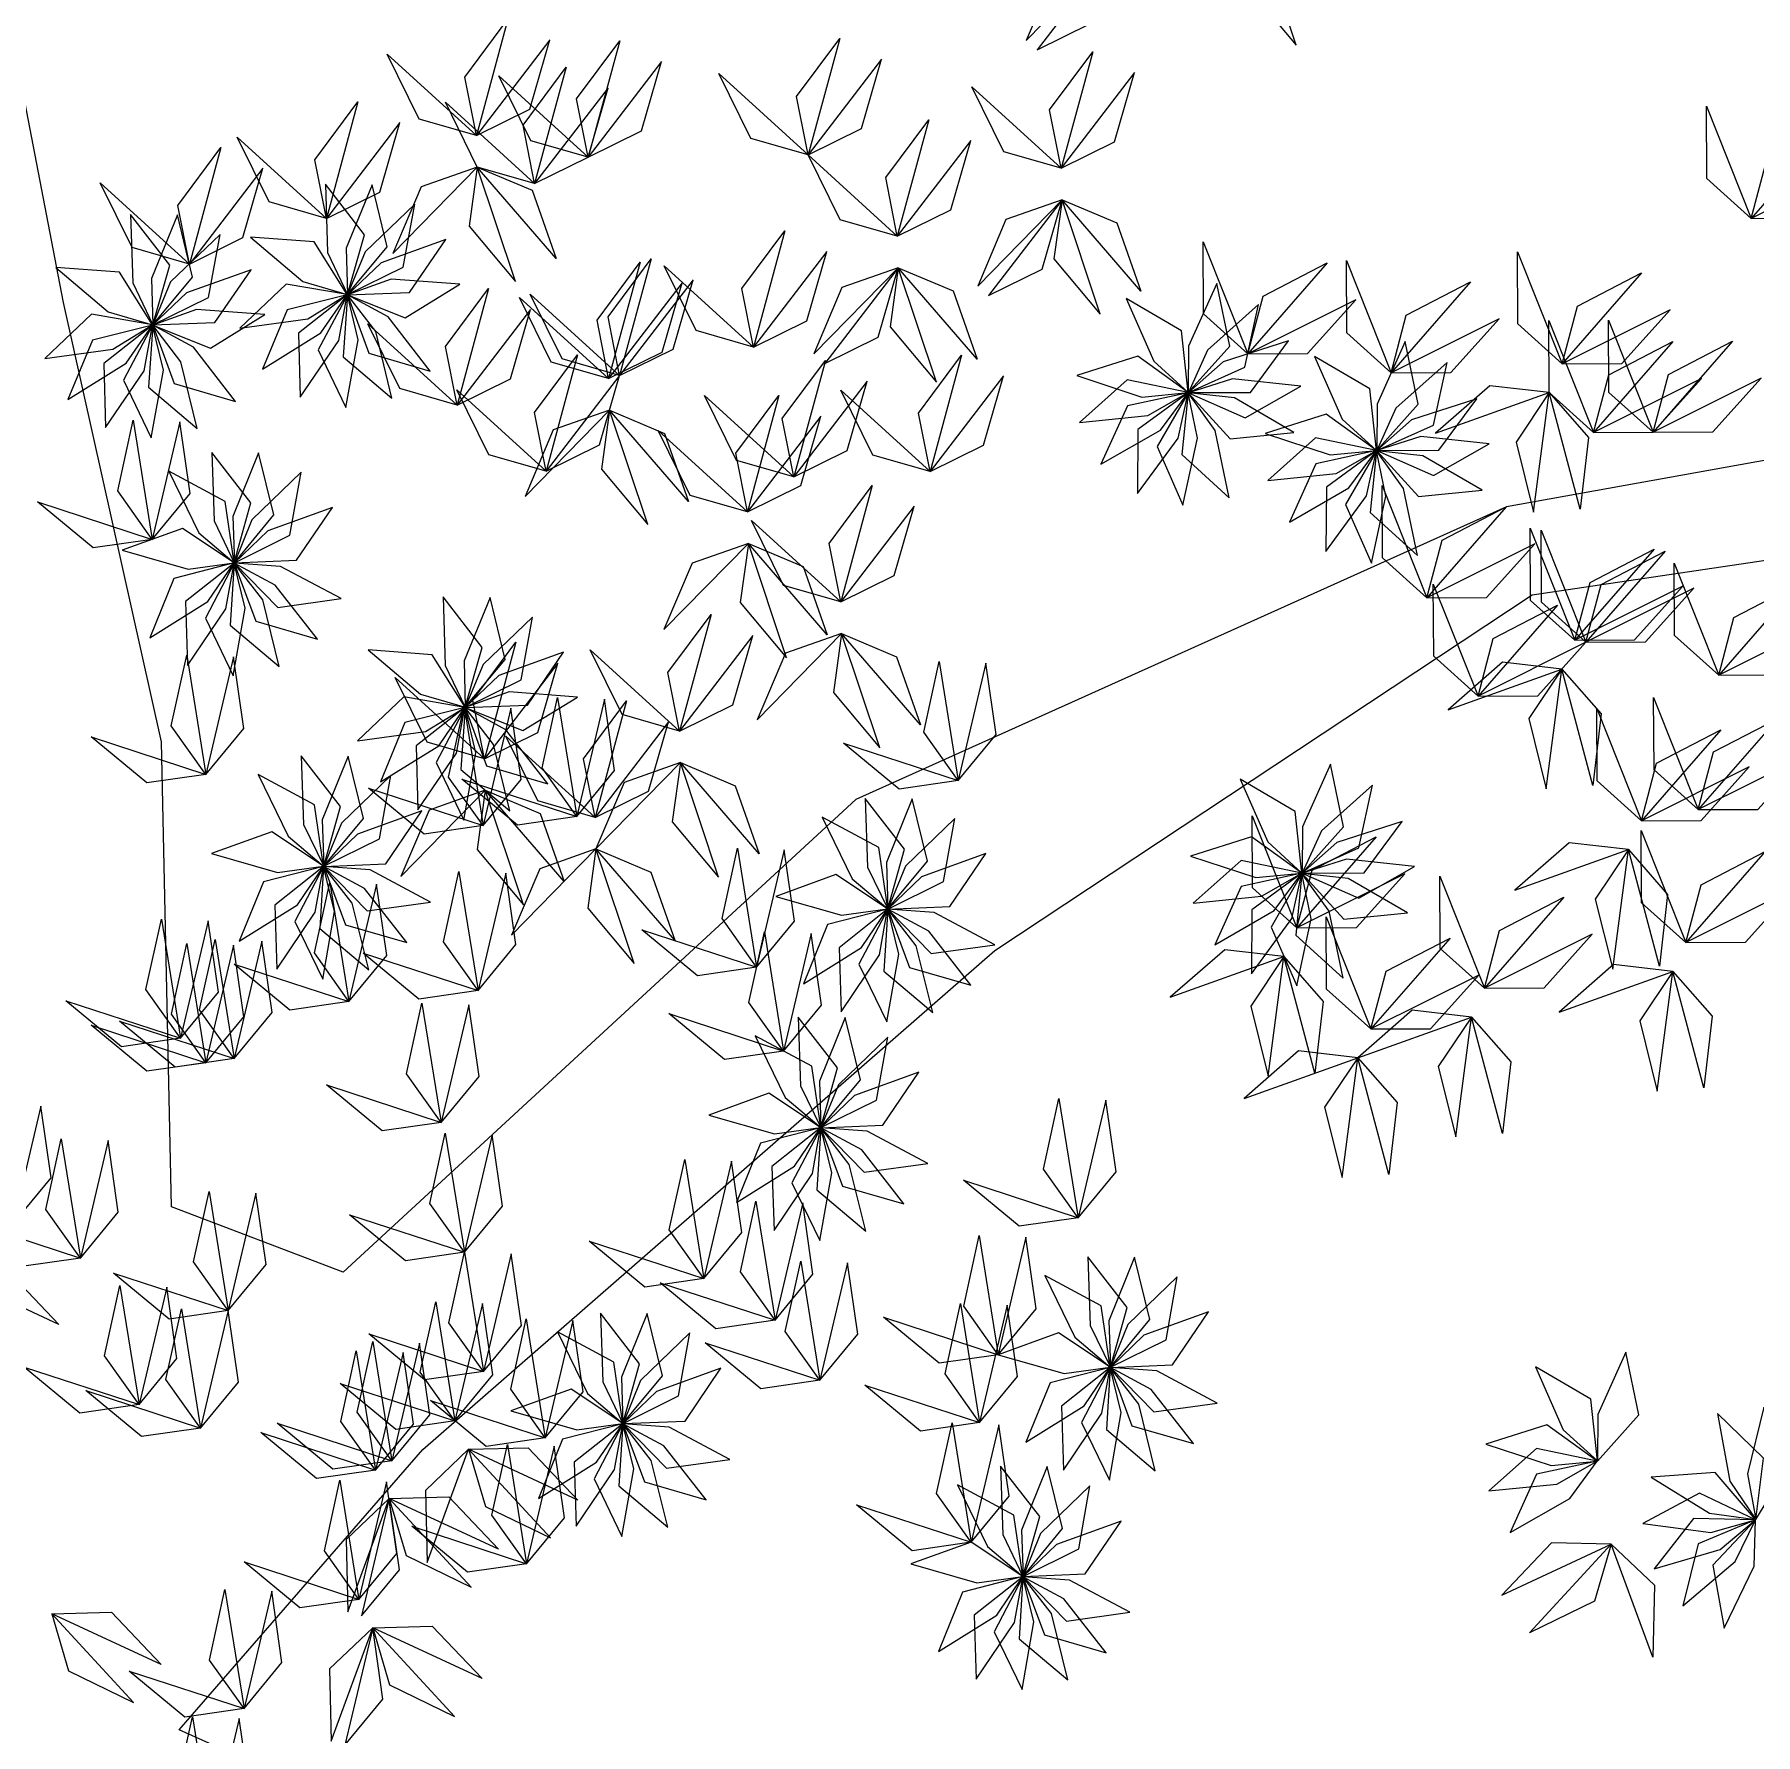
# Model space of a CAD drawing. Header units: millimetres. Extents: x 930 to 6336, y 2219 to 4338.
# Drawn here: x 1298.6 to 1384.1, y 4094.2 to 4178.7 of the extents above; entities that cross this region are included whole.
import ezdxf

# ---------------------------------------------------------------- set-up
doc = ezdxf.new("R2010")
doc.units = ezdxf.units.MM
doc.layers.add('piante', color=102, linetype='Continuous', lineweight=18)

msp = doc.modelspace()

# ---------------------------------------------------------------- linework, layer by layer
at = {"layer": 'piante', "linetype": 'Continuous', "lineweight": 0}
for points in [[(1397.895, 4159.897), (1371.729, 4155.197), (1339.388, 4140.649), (1313.895, 4117.162), (1305.37, 4120.398), (1304.874, 4143.506), (1299.997, 4165.35), (1295.238, 4190.076), (1300.209, 4205.745), (1309.265, 4215.475), (1330.023, 4229.055), (1353.248, 4232.432), (1375.683, 4251.715), (1398.294, 4275.319)], [(1524.44, 4043.603), (1502.773, 4043.048), (1480.988, 4039.611), (1466.346, 4034.439), (1444.738, 4035.324), (1434.915, 4006.867), (1400.519, 4012.605), (1373.443, 4020.929), (1361.364, 4043.069), (1352.283, 4067.971), (1344.112, 4079.85), (1319.918, 4088.056), (1305.749, 4094.408), (1317.863, 4108.342), (1346.295, 4133.151), (1372.992, 4150.816), (1403.48, 4155.339), (1442.846, 4165.271), (1471.48, 4159.769), (1514.637, 4156.558)]]:
    msp.add_lwpolyline(points, dxfattribs=at)
at = {"layer": 'piante', "lineweight": 0}
for points in [[(1359.372, 4183.822), (1358.969, 4180.885), (1361.272, 4178.133), (1359.372, 4183.822)], [(1352.047, 4182.663), (1349.25, 4181.68), (1347.853, 4178.375), (1352.047, 4182.663)], [(1348.394, 4177.905), (1351.054, 4179.214), (1352.047, 4182.663), (1348.394, 4177.905)], [(1320.524, 4173.644), (1319.952, 4176.553), (1322.093, 4179.433), (1320.524, 4173.644)], [(1320.524, 4173.644), (1323.184, 4174.953), (1324.177, 4178.401), (1320.524, 4173.644)], [(1326.078, 4172.566), (1325.506, 4175.474), (1327.647, 4178.355), (1326.078, 4172.566)], [(1337.012, 4172.683), (1336.44, 4175.592), (1338.581, 4178.472), (1337.012, 4172.683)], [(1320.524, 4173.644), (1317.675, 4174.464), (1316.09, 4177.684), (1320.524, 4173.644)], [(1326.078, 4172.566), (1328.738, 4173.874), (1329.73, 4177.323), (1326.078, 4172.566)], [(1337.012, 4172.683), (1339.672, 4173.992), (1340.665, 4177.441), (1337.012, 4172.683)], [(1349.588, 4172.023), (1349.017, 4174.931), (1351.158, 4177.811), (1349.588, 4172.023)], [(1326.078, 4172.566), (1323.229, 4173.385), (1321.644, 4176.605), (1326.078, 4172.566)], [(1323.418, 4171.257), (1322.846, 4174.166), (1324.987, 4177.046), (1323.418, 4171.257)], [(1337.012, 4172.683), (1334.163, 4173.503), (1332.578, 4176.723), (1337.012, 4172.683)], [(1349.588, 4172.023), (1352.248, 4173.331), (1353.241, 4176.78), (1349.588, 4172.023)], [(1323.418, 4171.257), (1326.078, 4172.566), (1327.071, 4176.014), (1323.418, 4171.257)], [(1349.588, 4172.023), (1346.74, 4172.842), (1345.155, 4176.062), (1349.588, 4172.023)], [(1313.071, 4169.53), (1312.499, 4172.439), (1314.64, 4175.319), (1313.071, 4169.53)], [(1323.418, 4171.257), (1320.569, 4172.077), (1318.984, 4175.296), (1323.418, 4171.257)], [(1383.891, 4169.529), (1381.688, 4171.512), (1381.671, 4175.1), (1383.891, 4169.529)], [(1313.071, 4169.53), (1315.731, 4170.839), (1316.723, 4174.288), (1313.071, 4169.53)], [(1341.445, 4168.644), (1340.874, 4171.553), (1343.015, 4174.433), (1341.445, 4168.644)], [(1383.891, 4169.529), (1384.649, 4172.395), (1387.834, 4174.049), (1383.891, 4169.529)], [(1306.26, 4167.261), (1305.688, 4170.17), (1307.829, 4173.05), (1306.26, 4167.261)], [(1313.071, 4169.53), (1310.222, 4170.35), (1308.637, 4173.57), (1313.071, 4169.53)], [(1341.445, 4168.644), (1344.105, 4169.953), (1345.098, 4173.401), (1341.445, 4168.644)], [(1341.445, 4168.644), (1338.597, 4169.464), (1337.012, 4172.683), (1341.445, 4168.644)], [(1383.891, 4169.529), (1386.856, 4169.543), (1389.257, 4172.21), (1383.891, 4169.529)], [(1306.26, 4167.261), (1303.411, 4168.081), (1301.826, 4171.301), (1306.26, 4167.261)], [(1306.26, 4167.261), (1308.92, 4168.57), (1309.913, 4172.019), (1306.26, 4167.261)], [(1313.019, 4171.234), (1313.122, 4167.827), (1314.117, 4165.746), (1314.96, 4168.712), (1313.019, 4171.234)], [(1320.569, 4172.077), (1317.772, 4171.094), (1316.375, 4167.789), (1320.569, 4172.077)], [(1320.569, 4172.077), (1320.166, 4169.14), (1322.469, 4166.388), (1320.569, 4172.077)], [(1320.569, 4172.077), (1323.3, 4170.923), (1324.489, 4167.537), (1320.569, 4172.077)], [(1315.349, 4171.204), (1314.058, 4168.05), (1314.12, 4165.744), (1316.097, 4168.111), (1315.349, 4171.204)], [(1349.633, 4170.455), (1346.837, 4169.473), (1345.44, 4166.167), (1349.633, 4170.455)], [(1345.981, 4165.698), (1348.641, 4167.007), (1349.633, 4170.455), (1345.981, 4165.698)], [(1349.633, 4170.455), (1349.23, 4167.518), (1351.533, 4164.766), (1349.633, 4170.455)], [(1349.633, 4170.455), (1352.364, 4169.302), (1353.554, 4165.916), (1349.633, 4170.455)], [(1303.34, 4169.728), (1303.444, 4166.321), (1304.438, 4164.24), (1305.281, 4167.207), (1303.34, 4169.728)], [(1305.671, 4169.698), (1304.379, 4166.544), (1304.441, 4164.238), (1306.418, 4166.605), (1305.671, 4169.698)], [(1317.466, 4170.229), (1315.004, 4167.872), (1314.122, 4165.741), (1316.891, 4167.099), (1317.466, 4170.229)], [(1307.787, 4168.723), (1305.325, 4166.367), (1304.443, 4164.235), (1307.213, 4165.594), (1307.787, 4168.723)], [(1334.29, 4163.128), (1333.719, 4166.037), (1335.859, 4168.917), (1334.29, 4163.128)], [(1309.296, 4168.601), (1311.897, 4166.398), (1314.109, 4165.744), (1312.469, 4168.356), (1309.296, 4168.601)], [(1319.004, 4168.477), (1315.795, 4167.326), (1314.123, 4165.737), (1317.206, 4165.852), (1319.004, 4168.477)], [(1334.29, 4163.128), (1336.95, 4164.437), (1337.943, 4167.886), (1334.29, 4163.128)], [(1358.869, 4162.795), (1356.666, 4164.778), (1356.648, 4168.367), (1358.869, 4162.795)], [(1374.488, 4162.299), (1372.285, 4164.282), (1372.267, 4167.87), (1374.488, 4162.299)], [(1299.618, 4167.095), (1302.219, 4164.892), (1304.431, 4164.239), (1302.79, 4166.851), (1299.618, 4167.095)], [(1309.325, 4166.971), (1306.117, 4165.82), (1304.444, 4164.231), (1307.527, 4164.346), (1309.325, 4166.971)], [(1327.096, 4161.565), (1326.525, 4164.474), (1328.666, 4167.354), (1327.096, 4161.565)], [(1327.638, 4161.722), (1327.066, 4164.631), (1329.207, 4167.511), (1327.638, 4161.722)], [(1334.29, 4163.128), (1331.441, 4163.948), (1329.857, 4167.168), (1334.29, 4163.128)], [(1341.491, 4167.077), (1338.694, 4166.094), (1337.297, 4162.789), (1341.491, 4167.077)], [(1337.838, 4162.319), (1340.498, 4163.628), (1341.491, 4167.077), (1337.838, 4162.319)], [(1341.491, 4167.077), (1341.087, 4164.14), (1343.39, 4161.388), (1341.491, 4167.077)], [(1341.491, 4167.077), (1344.221, 4165.923), (1345.411, 4162.537), (1341.491, 4167.077)], [(1358.869, 4162.795), (1359.627, 4165.661), (1362.812, 4167.315), (1358.869, 4162.795)], [(1365.987, 4161.858), (1363.783, 4163.841), (1363.766, 4167.429), (1365.987, 4161.858)], [(1308.762, 4164.073), (1312.139, 4164.532), (1314.105, 4165.738), (1311.067, 4166.267), (1308.762, 4164.073)], [(1319.695, 4166.252), (1316.296, 4166.505), (1314.123, 4165.734), (1316.985, 4164.585), (1319.695, 4166.252)], [(1327.096, 4161.565), (1329.756, 4162.874), (1330.749, 4166.322), (1327.096, 4161.565)], [(1327.638, 4161.722), (1330.298, 4163.031), (1331.291, 4166.479), (1327.638, 4161.722)], [(1357.322, 4166.29), (1355.925, 4163.181), (1355.91, 4160.875), (1357.965, 4163.174), (1357.322, 4166.29)], [(1365.987, 4161.858), (1366.745, 4164.724), (1369.929, 4166.378), (1365.987, 4161.858)], [(1374.488, 4162.299), (1375.246, 4165.164), (1378.431, 4166.819), (1374.488, 4162.299)], [(1309.901, 4162.04), (1312.8, 4163.833), (1314.106, 4165.735), (1311.114, 4164.982), (1309.901, 4162.04)], [(1311.769, 4160.646), (1313.688, 4163.463), (1314.107, 4165.731), (1311.681, 4163.827), (1311.769, 4160.646)], [(1314.043, 4160.132), (1314.65, 4163.486), (1314.11, 4165.729), (1312.668, 4163.002), (1314.043, 4160.132)], [(1316.328, 4160.588), (1315.519, 4163.899), (1314.114, 4165.728), (1313.906, 4162.65), (1316.328, 4160.588)], [(1318.231, 4161.934), (1316.145, 4164.629), (1314.117, 4165.728), (1315.179, 4162.832), (1318.231, 4161.934)], [(1319.564, 4160.251), (1318.993, 4163.159), (1321.133, 4166.04), (1319.564, 4160.251)], [(1327.096, 4161.565), (1324.248, 4162.385), (1322.663, 4165.604), (1327.096, 4161.565)], [(1327.638, 4161.722), (1324.789, 4162.542), (1323.204, 4165.761), (1327.638, 4161.722)], [(1352.823, 4165.55), (1354.199, 4162.432), (1355.903, 4160.877), (1355.569, 4163.943), (1352.823, 4165.55)], [(1359.405, 4165.245), (1356.864, 4162.972), (1355.912, 4160.872), (1358.725, 4162.136), (1359.405, 4165.245)], [(1358.869, 4162.795), (1361.834, 4162.809), (1364.234, 4165.477), (1358.869, 4162.795)], [(1299.083, 4162.567), (1302.461, 4163.026), (1304.427, 4164.233), (1301.388, 4164.761), (1299.083, 4162.567)], [(1310.017, 4164.746), (1306.618, 4164.999), (1304.444, 4164.228), (1307.306, 4163.079), (1310.017, 4164.746)], [(1319.564, 4160.251), (1322.224, 4161.559), (1323.217, 4165.008), (1319.564, 4160.251)], [(1365.987, 4161.858), (1368.951, 4161.872), (1371.352, 4164.539), (1365.987, 4161.858)], [(1376.047, 4158.886), (1373.844, 4160.869), (1373.826, 4164.458), (1376.047, 4158.886)], [(1374.488, 4162.299), (1377.453, 4162.313), (1379.853, 4164.98), (1374.488, 4162.299)], [(1379.012, 4158.9), (1376.808, 4160.883), (1376.791, 4164.472), (1379.012, 4158.9)], [(1300.223, 4160.534), (1303.121, 4162.327), (1304.427, 4164.229), (1301.436, 4163.476), (1300.223, 4160.534)], [(1302.091, 4159.14), (1304.009, 4161.957), (1304.428, 4164.226), (1302.002, 4162.321), (1302.091, 4159.14)], [(1304.364, 4158.627), (1304.971, 4161.981), (1304.431, 4164.223), (1302.989, 4161.496), (1304.364, 4158.627)], [(1306.65, 4159.082), (1305.84, 4162.393), (1304.435, 4164.222), (1304.227, 4161.145), (1306.65, 4159.082)], [(1308.552, 4160.428), (1306.466, 4163.123), (1304.438, 4164.223), (1305.5, 4161.327), (1308.552, 4160.428)], [(1319.564, 4160.251), (1316.715, 4161.071), (1315.131, 4164.29), (1319.564, 4160.251)], [(1323.985, 4156.965), (1323.414, 4159.873), (1325.554, 4162.754), (1323.985, 4156.965)], [(1343.071, 4156.947), (1342.499, 4159.856), (1344.64, 4162.736), (1343.071, 4156.947)], [(1350.363, 4161.712), (1353.601, 4160.648), (1355.896, 4160.873), (1353.394, 4162.677), (1350.363, 4161.712)], [(1360.882, 4163.442), (1357.637, 4162.4), (1355.913, 4160.868), (1358.997, 4160.879), (1360.882, 4163.442)], [(1366.685, 4163.412), (1365.288, 4160.303), (1365.272, 4157.997), (1367.328, 4160.296), (1366.685, 4163.412)], [(1376.047, 4158.886), (1376.805, 4161.752), (1379.99, 4163.406), (1376.047, 4158.886)], [(1379.012, 4158.9), (1379.769, 4161.766), (1382.954, 4163.42), (1379.012, 4158.9)], [(1336.3, 4156.679), (1335.728, 4159.588), (1337.869, 4162.468), (1336.3, 4156.679)], [(1362.186, 4162.672), (1363.562, 4159.554), (1365.266, 4157.999), (1364.932, 4161.065), (1362.186, 4162.672)], [(1368.768, 4162.367), (1366.227, 4160.094), (1365.275, 4157.994), (1368.088, 4159.258), (1368.768, 4162.367)], [(1323.985, 4156.965), (1321.136, 4157.784), (1319.552, 4161.004), (1323.985, 4156.965)], [(1323.985, 4156.965), (1326.645, 4158.273), (1327.638, 4161.722), (1323.985, 4156.965)], [(1336.3, 4156.679), (1338.96, 4157.988), (1339.953, 4161.436), (1336.3, 4156.679)], [(1343.071, 4156.947), (1340.222, 4157.767), (1338.637, 4160.987), (1343.071, 4156.947)], [(1343.071, 4156.947), (1345.731, 4158.256), (1346.724, 4161.705), (1343.071, 4156.947)], [(1350.498, 4159.385), (1353.889, 4159.73), (1355.895, 4160.87), (1352.875, 4161.5), (1350.498, 4159.385)], [(1361.499, 4161.194), (1358.11, 4161.562), (1355.912, 4160.864), (1358.734, 4159.62), (1361.499, 4161.194)], [(1373.844, 4160.869), (1370.899, 4161.209), (1368.197, 4158.847), (1373.844, 4160.869)], [(1376.047, 4158.886), (1379.012, 4158.9), (1381.412, 4161.568), (1376.047, 4158.886)], [(1379.012, 4158.9), (1381.976, 4158.914), (1384.377, 4161.582), (1379.012, 4158.9)], [(1336.3, 4156.679), (1333.451, 4157.499), (1331.866, 4160.719), (1336.3, 4156.679)], [(1333.996, 4154.943), (1333.424, 4157.852), (1335.565, 4160.732), (1333.996, 4154.943)], [(1351.569, 4157.315), (1354.526, 4159.009), (1355.895, 4160.866), (1352.88, 4160.214), (1351.569, 4157.315)], [(1353.389, 4155.859), (1355.401, 4158.61), (1355.896, 4160.863), (1353.407, 4159.041), (1353.389, 4155.859)], [(1355.643, 4155.269), (1356.363, 4158.601), (1355.899, 4160.86), (1354.366, 4158.183), (1355.643, 4155.269)], [(1357.943, 4155.647), (1357.246, 4158.984), (1355.903, 4160.859), (1355.591, 4157.79), (1357.943, 4155.647)], [(1361.148, 4158.89), (1358.202, 4160.604), (1355.91, 4160.861), (1357.982, 4158.576), (1361.148, 4158.89)], [(1370.245, 4160.564), (1367, 4159.522), (1365.275, 4157.99), (1368.36, 4158.001), (1370.245, 4160.564)], [(1373.844, 4160.869), (1372.197, 4158.404), (1373.065, 4154.922), (1373.844, 4160.869)], [(1373.844, 4160.869), (1375.795, 4158.638), (1375.385, 4155.073), (1373.844, 4160.869)], [(1304.416, 4153.576), (1302.7, 4155.993), (1303.468, 4159.498), (1304.416, 4153.576)], [(1304.416, 4153.576), (1306.303, 4155.862), (1305.791, 4159.414), (1304.416, 4153.576)], [(1327.142, 4159.998), (1324.345, 4159.015), (1322.948, 4155.71), (1327.142, 4159.998)], [(1327.142, 4159.998), (1326.738, 4157.061), (1329.041, 4154.308), (1327.142, 4159.998)], [(1327.142, 4159.998), (1329.872, 4158.844), (1331.062, 4155.458), (1327.142, 4159.998)], [(1333.996, 4154.943), (1336.655, 4156.252), (1337.648, 4159.701), (1333.996, 4154.943)], [(1359.726, 4158.834), (1362.964, 4157.77), (1365.259, 4157.995), (1362.757, 4159.799), (1359.726, 4158.834)], [(1333.996, 4154.943), (1331.147, 4155.763), (1329.562, 4158.983), (1333.996, 4154.943)], [(1359.861, 4156.507), (1363.252, 4156.852), (1365.258, 4157.992), (1362.238, 4158.622), (1359.861, 4156.507)], [(1370.862, 4158.317), (1367.473, 4158.684), (1365.275, 4157.986), (1368.097, 4156.742), (1370.862, 4158.317)], [(1307.368, 4157.896), (1307.487, 4154.49), (1308.491, 4152.413), (1309.321, 4155.384), (1307.368, 4157.896)], [(1309.699, 4157.877), (1308.422, 4154.717), (1308.495, 4152.411), (1310.461, 4154.788), (1309.699, 4157.877)], [(1360.932, 4154.437), (1363.889, 4156.131), (1365.258, 4157.988), (1362.243, 4157.336), (1360.932, 4154.437)], [(1362.752, 4152.981), (1364.764, 4155.732), (1365.259, 4157.985), (1362.77, 4156.163), (1362.752, 4152.981)], [(1365.006, 4152.391), (1365.726, 4155.723), (1365.262, 4157.982), (1363.729, 4155.306), (1365.006, 4152.391)], [(1367.306, 4152.769), (1366.609, 4156.106), (1365.266, 4157.981), (1364.954, 4154.912), (1367.306, 4152.769)], [(1370.511, 4156.013), (1367.565, 4157.727), (1365.273, 4157.983), (1367.345, 4155.698), (1370.511, 4156.013)], [(1305.231, 4156.965), (1306.726, 4153.902), (1308.488, 4152.413), (1308.037, 4155.464), (1305.231, 4156.965)], [(1311.82, 4156.912), (1309.368, 4154.544), (1308.497, 4152.408), (1311.26, 4153.779), (1311.82, 4156.912)], [(1338.632, 4150.466), (1338.061, 4153.375), (1340.202, 4156.255), (1338.632, 4150.466)], [(1367.769, 4150.673), (1365.565, 4152.656), (1365.548, 4156.245), (1367.769, 4150.673)], [(1304.416, 4153.576), (1301.482, 4153.153), (1298.714, 4155.437), (1304.416, 4153.576)], [(1313.366, 4155.167), (1310.163, 4154.001), (1308.498, 4152.405), (1311.58, 4152.534), (1313.366, 4155.167)], [(1338.632, 4150.466), (1341.292, 4151.775), (1342.285, 4155.223), (1338.632, 4150.466)], [(1367.769, 4150.673), (1368.527, 4153.539), (1371.711, 4155.193), (1367.769, 4150.673)], [(1338.632, 4150.466), (1335.784, 4151.286), (1334.199, 4154.506), (1338.632, 4150.466)], [(1375.118, 4148.561), (1372.914, 4150.544), (1372.897, 4154.133), (1375.118, 4148.561)], [(1302.92, 4153.035), (1306.196, 4152.096), (1308.481, 4152.409), (1305.912, 4154.116), (1302.92, 4153.035)], [(1334.041, 4153.376), (1331.244, 4152.394), (1329.847, 4149.088), (1334.041, 4153.376)], [(1334.041, 4153.376), (1333.637, 4150.439), (1335.94, 4147.687), (1334.041, 4153.376)], [(1334.041, 4153.376), (1336.771, 4152.223), (1337.961, 4148.837), (1334.041, 4153.376)], [(1367.769, 4150.673), (1370.733, 4150.687), (1373.134, 4153.354), (1367.769, 4150.673)], [(1375.673, 4148.466), (1373.47, 4150.449), (1373.452, 4154.037), (1375.673, 4148.466)], [(1375.118, 4148.561), (1375.876, 4151.427), (1379.06, 4153.082), (1375.118, 4148.561)], [(1375.673, 4148.466), (1376.431, 4151.332), (1379.616, 4152.986), (1375.673, 4148.466)], [(1304.293, 4148.688), (1307.184, 4150.494), (1308.48, 4152.402), (1305.493, 4151.635), (1304.293, 4148.688)], [(1306.168, 4147.303), (1308.073, 4150.128), (1308.482, 4152.399), (1306.064, 4150.483), (1306.168, 4147.303)], [(1308.443, 4146.799), (1309.035, 4150.156), (1308.485, 4152.396), (1307.056, 4149.663), (1308.443, 4146.799)], [(1310.727, 4147.265), (1309.902, 4150.573), (1308.488, 4152.395), (1308.294, 4149.317), (1310.727, 4147.265)], [(1312.624, 4148.62), (1310.525, 4151.306), (1308.492, 4152.396), (1309.567, 4149.505), (1312.624, 4148.62)], [(1313.805, 4150.629), (1310.796, 4152.229), (1308.495, 4152.398), (1310.653, 4150.194), (1313.805, 4150.629)], [(1382.271, 4146.822), (1380.067, 4148.805), (1380.05, 4152.394), (1382.271, 4146.822)], [(1318.87, 4150.721), (1318.974, 4147.314), (1319.968, 4145.233), (1320.811, 4148.2), (1318.87, 4150.721)], [(1370.308, 4145.785), (1368.105, 4147.768), (1368.087, 4151.356), (1370.308, 4145.785)], [(1375.118, 4148.561), (1378.082, 4148.575), (1380.483, 4151.243), (1375.118, 4148.561)], [(1375.673, 4148.466), (1378.638, 4148.48), (1381.039, 4151.147), (1375.673, 4148.466)], [(1382.271, 4146.822), (1383.029, 4149.688), (1386.213, 4151.342), (1382.271, 4146.822)], [(1321.201, 4150.692), (1319.909, 4147.537), (1319.971, 4145.231), (1321.948, 4147.599), (1321.201, 4150.692)], [(1370.308, 4145.785), (1371.066, 4148.651), (1374.251, 4150.305), (1370.308, 4145.785)], [(1323.317, 4149.717), (1320.855, 4147.36), (1319.973, 4145.228), (1322.743, 4146.587), (1323.317, 4149.717)], [(1330.617, 4144.046), (1330.046, 4146.955), (1332.186, 4149.835), (1330.617, 4144.046)], [(1382.271, 4146.822), (1385.235, 4146.836), (1387.636, 4149.503), (1382.271, 4146.822)], [(1320.923, 4142.674), (1320.352, 4145.583), (1322.492, 4148.463), (1320.923, 4142.674)], [(1330.617, 4144.046), (1333.277, 4145.355), (1334.27, 4148.803), (1330.617, 4144.046)], [(1338.677, 4148.899), (1335.881, 4147.916), (1334.484, 4144.611), (1338.677, 4148.899)], [(1338.677, 4148.899), (1338.274, 4145.962), (1340.577, 4143.21), (1338.677, 4148.899)], [(1338.677, 4148.899), (1341.408, 4147.745), (1342.598, 4144.36), (1338.677, 4148.899)], [(1370.308, 4145.785), (1373.273, 4145.799), (1375.673, 4148.466), (1370.308, 4145.785)], [(1307.079, 4141.896), (1305.362, 4144.313), (1306.13, 4147.819), (1307.079, 4141.896)], [(1307.079, 4141.896), (1308.966, 4144.182), (1308.454, 4147.734), (1307.079, 4141.896)], [(1315.148, 4148.089), (1317.749, 4145.886), (1319.961, 4145.232), (1318.32, 4147.844), (1315.148, 4148.089)], [(1324.855, 4147.965), (1321.647, 4146.814), (1319.974, 4145.225), (1323.057, 4145.34), (1324.855, 4147.965)], [(1320.923, 4142.674), (1323.583, 4143.983), (1324.576, 4147.431), (1320.923, 4142.674)], [(1330.617, 4144.046), (1327.768, 4144.866), (1326.184, 4148.085), (1330.617, 4144.046)], [(1344.476, 4141.585), (1342.759, 4144.002), (1343.527, 4147.508), (1344.476, 4141.585)], [(1344.476, 4141.585), (1346.363, 4143.872), (1345.851, 4147.423), (1344.476, 4141.585)], [(1374.473, 4147.132), (1371.528, 4147.472), (1368.826, 4145.11), (1374.473, 4147.132)], [(1320.923, 4142.674), (1318.074, 4143.494), (1316.49, 4146.714), (1320.923, 4142.674)], [(1374.473, 4147.132), (1372.826, 4144.667), (1373.694, 4141.185), (1374.473, 4147.132)], [(1374.473, 4147.132), (1376.424, 4144.901), (1376.014, 4141.336), (1374.473, 4147.132)], [(1314.613, 4143.561), (1317.991, 4144.02), (1319.957, 4145.226), (1316.918, 4145.755), (1314.613, 4143.561)], [(1325.547, 4145.739), (1322.148, 4145.993), (1319.974, 4145.221), (1322.836, 4144.072), (1325.547, 4145.739)], [(1325.509, 4139.796), (1323.793, 4142.213), (1324.561, 4145.718), (1325.509, 4139.796)], [(1325.509, 4139.796), (1327.396, 4142.082), (1326.884, 4145.634), (1325.509, 4139.796)], [(1381.258, 4140.143), (1379.055, 4142.126), (1379.038, 4145.715), (1381.258, 4140.143)], [(1315.753, 4141.528), (1318.651, 4143.321), (1319.957, 4145.222), (1316.966, 4144.469), (1315.753, 4141.528)], [(1317.621, 4140.134), (1319.539, 4142.951), (1319.958, 4145.219), (1317.532, 4143.314), (1317.621, 4140.134)], [(1319.894, 4139.62), (1320.501, 4142.974), (1319.961, 4145.217), (1318.519, 4142.49), (1319.894, 4139.62)], [(1320.863, 4139.347), (1319.146, 4141.764), (1319.914, 4145.27), (1320.863, 4139.347)], [(1322.18, 4140.076), (1321.37, 4143.386), (1319.965, 4145.216), (1319.757, 4142.138), (1322.18, 4140.076)], [(1324.082, 4141.421), (1321.996, 4144.117), (1319.969, 4145.216), (1321.03, 4142.32), (1324.082, 4141.421)], [(1320.863, 4139.347), (1322.75, 4141.634), (1322.238, 4145.185), (1320.863, 4139.347)], [(1326.423, 4139.758), (1325.852, 4142.667), (1327.993, 4145.547), (1326.423, 4139.758)], [(1378.427, 4139.59), (1376.224, 4141.573), (1376.206, 4145.162), (1378.427, 4139.59)], [(1326.423, 4139.758), (1329.083, 4141.067), (1330.076, 4144.515), (1326.423, 4139.758)], [(1378.427, 4139.59), (1379.185, 4142.456), (1382.37, 4144.11), (1378.427, 4139.59)], [(1381.258, 4140.143), (1382.016, 4143.009), (1385.201, 4144.663), (1381.258, 4140.143)], [(1307.079, 4141.896), (1304.145, 4141.473), (1301.377, 4143.757), (1307.079, 4141.896)], [(1326.423, 4139.758), (1323.575, 4140.578), (1321.99, 4143.797), (1326.423, 4139.758)], [(1344.476, 4141.585), (1341.542, 4141.162), (1338.774, 4143.446), (1344.476, 4141.585)], [(1311.813, 4142.817), (1311.932, 4139.41), (1312.936, 4137.334), (1313.766, 4140.304), (1311.813, 4142.817)], [(1314.144, 4142.798), (1312.867, 4139.637), (1312.939, 4137.332), (1314.906, 4139.708), (1314.144, 4142.798)], [(1330.662, 4142.479), (1327.865, 4141.496), (1326.469, 4138.191), (1330.662, 4142.479)], [(1330.662, 4142.479), (1330.259, 4139.542), (1332.562, 4136.789), (1330.662, 4142.479)], [(1330.662, 4142.479), (1333.393, 4141.325), (1334.583, 4137.939), (1330.662, 4142.479)], [(1362.978, 4142.406), (1361.582, 4139.297), (1361.566, 4136.991), (1363.621, 4139.29), (1362.978, 4142.406)], [(1378.427, 4139.59), (1381.392, 4139.604), (1383.792, 4142.271), (1378.427, 4139.59)], [(1381.258, 4140.143), (1384.223, 4140.157), (1386.624, 4142.824), (1381.258, 4140.143)], [(1309.676, 4141.886), (1311.171, 4138.823), (1312.932, 4137.334), (1312.482, 4140.385), (1309.676, 4141.886)], [(1316.265, 4141.832), (1313.813, 4139.465), (1312.942, 4137.329), (1315.705, 4138.7), (1316.265, 4141.832)], [(1325.509, 4139.796), (1322.575, 4139.373), (1319.807, 4141.657), (1325.509, 4139.796)], [(1358.479, 4141.666), (1359.855, 4138.548), (1361.559, 4136.993), (1361.225, 4140.059), (1358.479, 4141.666)], [(1365.061, 4141.361), (1362.521, 4139.088), (1361.568, 4136.988), (1364.381, 4138.252), (1365.061, 4141.361)], [(1320.863, 4139.347), (1317.929, 4138.924), (1315.161, 4141.208), (1320.863, 4139.347)], [(1320.968, 4141.107), (1318.171, 4140.124), (1316.774, 4136.819), (1320.968, 4141.107)], [(1320.968, 4141.107), (1320.565, 4138.17), (1322.868, 4135.418), (1320.968, 4141.107)], [(1320.968, 4141.107), (1323.699, 4139.953), (1324.889, 4136.568), (1320.968, 4141.107)], [(1339.852, 4140.692), (1339.971, 4137.286), (1340.975, 4135.209), (1341.804, 4138.18), (1339.852, 4140.692)], [(1342.182, 4140.673), (1340.905, 4137.513), (1340.978, 4135.208), (1342.944, 4137.584), (1342.182, 4140.673)], [(1317.81, 4140.088), (1314.608, 4138.922), (1312.943, 4137.325), (1316.024, 4137.454), (1317.81, 4140.088)], [(1337.715, 4139.762), (1339.209, 4136.698), (1340.971, 4135.21), (1340.521, 4138.261), (1337.715, 4139.762)], [(1344.304, 4139.708), (1341.852, 4137.34), (1340.98, 4135.205), (1343.743, 4136.576), (1344.304, 4139.708)], [(1361.306, 4134.272), (1359.102, 4136.255), (1359.085, 4139.843), (1361.306, 4134.272)], [(1307.364, 4137.956), (1310.641, 4137.017), (1312.926, 4137.33), (1310.357, 4139.037), (1307.364, 4137.956)], [(1356.019, 4137.828), (1359.257, 4136.764), (1361.552, 4136.989), (1359.051, 4138.793), (1356.019, 4137.828)], [(1361.306, 4134.272), (1362.064, 4137.137), (1365.248, 4138.792), (1361.306, 4134.272)], [(1366.538, 4139.558), (1363.293, 4138.516), (1361.569, 4136.984), (1364.653, 4136.995), (1366.538, 4139.558)], [(1380.639, 4133.536), (1378.436, 4135.519), (1378.419, 4139.107), (1380.639, 4133.536)], [(1326.469, 4138.191), (1323.672, 4137.208), (1322.275, 4133.902), (1326.469, 4138.191)], [(1326.469, 4138.191), (1326.065, 4135.254), (1328.368, 4132.501), (1326.469, 4138.191)], [(1326.469, 4138.191), (1329.199, 4137.037), (1330.389, 4133.651), (1326.469, 4138.191)], [(1334.454, 4132.315), (1332.738, 4134.732), (1333.506, 4138.237), (1334.454, 4132.315)], [(1334.454, 4132.315), (1336.341, 4134.601), (1335.829, 4138.153), (1334.454, 4132.315)], [(1345.849, 4137.964), (1342.646, 4136.798), (1340.981, 4135.201), (1344.063, 4135.33), (1345.849, 4137.964)], [(1377.782, 4138.161), (1374.837, 4138.5), (1372.136, 4136.138), (1377.782, 4138.161)], [(1377.782, 4138.161), (1376.136, 4135.696), (1377.003, 4132.214), (1377.782, 4138.161)], [(1377.782, 4138.161), (1379.734, 4135.929), (1379.324, 4132.364), (1377.782, 4138.161)], [(1380.639, 4133.536), (1381.397, 4136.402), (1384.582, 4138.056), (1380.639, 4133.536)], [(1308.738, 4133.609), (1311.628, 4135.415), (1312.925, 4137.323), (1309.937, 4136.556), (1308.738, 4133.609)], [(1310.612, 4132.223), (1312.518, 4135.049), (1312.927, 4137.319), (1310.509, 4135.404), (1310.612, 4132.223)], [(1312.888, 4131.72), (1313.48, 4135.077), (1312.93, 4137.317), (1311.5, 4134.584), (1312.888, 4131.72)], [(1315.172, 4132.186), (1314.347, 4135.493), (1312.933, 4137.316), (1312.739, 4134.238), (1315.172, 4132.186)], [(1317.068, 4133.541), (1314.97, 4136.226), (1312.937, 4137.316), (1314.012, 4134.425), (1317.068, 4133.541)], [(1318.25, 4135.55), (1315.24, 4137.15), (1312.94, 4137.318), (1315.098, 4135.115), (1318.25, 4135.55)], [(1320.605, 4131.15), (1318.889, 4133.567), (1319.657, 4137.073), (1320.605, 4131.15)], [(1356.155, 4135.501), (1359.545, 4135.846), (1361.551, 4136.986), (1358.532, 4137.616), (1356.155, 4135.501)], [(1367.155, 4137.311), (1363.767, 4137.678), (1361.568, 4136.98), (1364.39, 4135.736), (1367.155, 4137.311)], [(1314.191, 4130.602), (1312.475, 4133.019), (1313.243, 4136.524), (1314.191, 4130.602)], [(1314.191, 4130.602), (1316.079, 4132.888), (1315.567, 4136.44), (1314.191, 4130.602)], [(1320.605, 4131.15), (1322.492, 4133.436), (1321.98, 4136.988), (1320.605, 4131.15)], [(1335.403, 4135.832), (1338.679, 4134.893), (1340.965, 4135.206), (1338.396, 4136.913), (1335.403, 4135.832)], [(1357.225, 4133.431), (1360.182, 4135.125), (1361.551, 4136.982), (1358.536, 4136.33), (1357.225, 4133.431)], [(1359.045, 4131.975), (1361.057, 4134.726), (1361.552, 4136.979), (1359.064, 4135.157), (1359.045, 4131.975)], [(1361.3, 4131.385), (1362.019, 4134.717), (1361.555, 4136.976), (1360.022, 4134.3), (1361.3, 4131.385)], [(1363.599, 4131.763), (1362.902, 4135.1), (1361.559, 4136.975), (1361.247, 4133.906), (1363.599, 4131.763)], [(1361.306, 4134.272), (1364.27, 4134.286), (1366.671, 4136.953), (1361.306, 4134.272)], [(1366.804, 4135.007), (1363.858, 4136.721), (1361.566, 4136.977), (1363.638, 4134.692), (1366.804, 4135.007)], [(1370.624, 4131.266), (1368.42, 4133.249), (1368.403, 4136.838), (1370.624, 4131.266)], [(1380.639, 4133.536), (1383.604, 4133.55), (1386.005, 4136.217), (1380.639, 4133.536)], [(1370.624, 4131.266), (1371.382, 4134.132), (1374.566, 4135.787), (1370.624, 4131.266)], [(1305.82, 4128.78), (1304.103, 4131.197), (1304.871, 4134.703), (1305.82, 4128.78)], [(1305.82, 4128.78), (1307.707, 4131.067), (1307.195, 4134.619), (1305.82, 4128.78)], [(1336.777, 4131.484), (1339.667, 4133.291), (1340.964, 4135.198), (1337.976, 4134.432), (1336.777, 4131.484)], [(1338.651, 4130.099), (1340.557, 4132.925), (1340.965, 4135.195), (1338.548, 4133.279), (1338.651, 4130.099)], [(1340.927, 4129.596), (1341.518, 4132.953), (1340.968, 4135.193), (1339.539, 4132.459), (1340.927, 4129.596)], [(1343.21, 4130.062), (1342.385, 4133.369), (1340.972, 4135.192), (1340.778, 4132.113), (1343.21, 4130.062)], [(1345.107, 4131.417), (1343.008, 4134.102), (1340.975, 4135.192), (1342.05, 4132.301), (1345.107, 4131.417)], [(1346.289, 4133.425), (1343.279, 4135.025), (1340.979, 4135.194), (1343.136, 4132.99), (1346.289, 4133.425)], [(1364.977, 4129.244), (1362.774, 4131.227), (1362.756, 4134.815), (1364.977, 4129.244)], [(1308.484, 4127.769), (1306.768, 4130.186), (1307.536, 4133.692), (1308.484, 4127.769)], [(1308.484, 4127.769), (1310.371, 4130.056), (1309.859, 4133.608), (1308.484, 4127.769)], [(1334.454, 4132.315), (1331.52, 4131.892), (1328.752, 4134.176), (1334.454, 4132.315)], [(1335.787, 4128.145), (1334.07, 4130.562), (1334.838, 4134.068), (1335.787, 4128.145)], [(1335.787, 4128.145), (1337.674, 4130.431), (1337.162, 4133.983), (1335.787, 4128.145)], [(1364.977, 4129.244), (1365.735, 4132.11), (1368.92, 4133.764), (1364.977, 4129.244)], [(1370.624, 4131.266), (1373.588, 4131.28), (1375.989, 4133.948), (1370.624, 4131.266)], [(1307.079, 4127.565), (1305.363, 4129.982), (1306.131, 4133.488), (1307.079, 4127.565)], [(1307.079, 4127.565), (1308.966, 4129.851), (1308.454, 4133.403), (1307.079, 4127.565)], [(1320.605, 4131.15), (1317.671, 4130.727), (1314.903, 4133.011), (1320.605, 4131.15)], [(1360.661, 4132.842), (1357.716, 4133.182), (1355.015, 4130.82), (1360.661, 4132.842)], [(1360.661, 4132.842), (1359.014, 4130.377), (1359.882, 4126.895), (1360.661, 4132.842)], [(1360.661, 4132.842), (1362.613, 4130.611), (1362.202, 4127.046), (1360.661, 4132.842)], [(1314.191, 4130.602), (1311.257, 4130.179), (1308.49, 4132.463), (1314.191, 4130.602)], [(1364.977, 4129.244), (1367.942, 4129.258), (1370.343, 4131.925), (1364.977, 4129.244)], [(1379.995, 4132.107), (1377.05, 4132.446), (1374.348, 4130.084), (1379.995, 4132.107)], [(1379.995, 4132.107), (1378.348, 4129.642), (1379.216, 4126.16), (1379.995, 4132.107)], [(1379.995, 4132.107), (1381.946, 4129.875), (1381.536, 4126.31), (1379.995, 4132.107)], [(1305.82, 4128.78), (1302.886, 4128.357), (1300.118, 4130.641), (1305.82, 4128.78)], [(1318.77, 4124.6), (1317.053, 4127.017), (1317.821, 4130.522), (1318.77, 4124.6)], [(1318.77, 4124.6), (1320.657, 4126.886), (1320.145, 4130.438), (1318.77, 4124.6)], [(1369.979, 4129.837), (1367.034, 4130.177), (1364.333, 4127.815), (1369.979, 4129.837)], [(1307.079, 4127.565), (1304.145, 4127.142), (1301.377, 4129.426), (1307.079, 4127.565)], [(1308.484, 4127.769), (1305.55, 4127.346), (1302.782, 4129.63), (1308.484, 4127.769)], [(1335.787, 4128.145), (1332.853, 4127.722), (1330.085, 4130.006), (1335.787, 4128.145)], [(1336.521, 4129.826), (1336.64, 4126.42), (1337.644, 4124.343), (1338.473, 4127.314), (1336.521, 4129.826)], [(1338.851, 4129.807), (1337.574, 4126.647), (1337.647, 4124.341), (1339.613, 4126.718), (1338.851, 4129.807)], [(1369.979, 4129.837), (1368.332, 4127.372), (1369.2, 4123.89), (1369.979, 4129.837)], [(1369.979, 4129.837), (1371.931, 4127.606), (1371.52, 4124.041), (1369.979, 4129.837)], [(1334.384, 4128.896), (1335.878, 4125.832), (1337.64, 4124.343), (1337.19, 4127.395), (1334.384, 4128.896)], [(1340.972, 4128.842), (1338.521, 4126.474), (1337.649, 4124.338), (1340.412, 4125.71), (1340.972, 4128.842)], [(1364.333, 4127.815), (1361.388, 4128.154), (1358.686, 4125.792), (1364.333, 4127.815)], [(1364.333, 4127.815), (1362.686, 4125.35), (1363.554, 4121.867), (1364.333, 4127.815)], [(1364.333, 4127.815), (1366.284, 4125.583), (1365.874, 4122.018), (1364.333, 4127.815)], [(1342.518, 4127.097), (1339.315, 4125.931), (1337.65, 4124.335), (1340.732, 4124.464), (1342.518, 4127.097)], [(1318.77, 4124.6), (1315.836, 4124.177), (1313.068, 4126.461), (1318.77, 4124.6)], [(1332.072, 4124.966), (1335.348, 4124.026), (1337.634, 4124.339), (1335.065, 4126.046), (1332.072, 4124.966)], [(1297.506, 4119.561), (1299.393, 4121.847), (1298.881, 4125.399), (1297.506, 4119.561)], [(1350.428, 4119.861), (1348.712, 4122.278), (1349.48, 4125.783), (1350.428, 4119.861)], [(1350.428, 4119.861), (1352.316, 4122.147), (1351.804, 4125.699), (1350.428, 4119.861)], [(1333.446, 4120.618), (1336.336, 4122.424), (1337.633, 4124.332), (1334.645, 4123.565), (1333.446, 4120.618)], [(1335.32, 4119.233), (1337.226, 4122.059), (1337.634, 4124.329), (1335.217, 4122.413), (1335.32, 4119.233)], [(1337.596, 4118.73), (1338.187, 4122.086), (1337.637, 4124.326), (1336.208, 4121.593), (1337.596, 4118.73)], [(1339.879, 4119.196), (1339.054, 4122.503), (1337.641, 4124.325), (1337.447, 4121.247), (1339.879, 4119.196)], [(1341.776, 4120.55), (1339.677, 4123.236), (1337.644, 4124.326), (1338.719, 4121.435), (1341.776, 4120.55)], [(1342.957, 4122.559), (1339.948, 4124.159), (1337.647, 4124.328), (1339.805, 4122.124), (1342.957, 4122.559)], [(1300.841, 4117.86), (1299.125, 4120.277), (1299.893, 4123.782), (1300.841, 4117.86)], [(1300.841, 4117.86), (1302.728, 4120.146), (1302.216, 4123.698), (1300.841, 4117.86)], [(1319.927, 4118.149), (1318.21, 4120.566), (1318.978, 4124.071), (1319.927, 4118.149)], [(1319.927, 4118.149), (1321.814, 4120.435), (1321.302, 4123.987), (1319.927, 4118.149)], [(1331.829, 4116.839), (1330.113, 4119.256), (1330.881, 4122.761), (1331.829, 4116.839)], [(1331.829, 4116.839), (1333.716, 4119.125), (1333.204, 4122.677), (1331.829, 4116.839)], [(1350.428, 4119.861), (1347.494, 4119.438), (1344.727, 4121.722), (1350.428, 4119.861)], [(1308.187, 4115.247), (1306.471, 4117.664), (1307.239, 4121.169), (1308.187, 4115.247)], [(1308.187, 4115.247), (1310.074, 4117.533), (1309.562, 4121.085), (1308.187, 4115.247)], [(1319.927, 4118.149), (1316.993, 4117.726), (1314.225, 4120.01), (1319.927, 4118.149)], [(1335.367, 4114.764), (1333.651, 4117.181), (1334.419, 4120.686), (1335.367, 4114.764)], [(1335.367, 4114.764), (1337.254, 4117.05), (1336.743, 4120.602), (1335.367, 4114.764)], [(1300.841, 4117.86), (1297.907, 4117.436), (1295.139, 4119.721), (1300.841, 4117.86)], [(1331.829, 4116.839), (1328.895, 4116.416), (1326.127, 4118.7), (1331.829, 4116.839)], [(1346.462, 4113.055), (1344.746, 4115.472), (1345.514, 4118.977), (1346.462, 4113.055)], [(1346.462, 4113.055), (1348.349, 4115.341), (1347.837, 4118.893), (1346.462, 4113.055)], [(1320.875, 4112.226), (1319.159, 4114.643), (1319.927, 4118.149), (1320.875, 4112.226)], [(1320.875, 4112.226), (1322.762, 4114.513), (1322.25, 4118.065), (1320.875, 4112.226)], [(1337.59, 4111.787), (1335.874, 4114.204), (1336.642, 4117.709), (1337.59, 4111.787)], [(1337.59, 4111.787), (1339.477, 4114.073), (1338.965, 4117.625), (1337.59, 4111.787)], [(1350.911, 4117.915), (1351.03, 4114.509), (1352.034, 4112.432), (1352.863, 4115.403), (1350.911, 4117.915)], [(1353.241, 4117.896), (1351.965, 4114.736), (1352.037, 4112.431), (1354.003, 4114.807), (1353.241, 4117.896)], [(1294.331, 4117.086), (1297.295, 4117.156), (1299.771, 4114.559), (1294.331, 4117.086)], [(1303.756, 4110.576), (1302.04, 4112.993), (1302.808, 4116.498), (1303.756, 4110.576)], [(1308.187, 4115.247), (1305.253, 4114.824), (1302.485, 4117.108), (1308.187, 4115.247)], [(1335.367, 4114.764), (1332.433, 4114.34), (1329.666, 4116.624), (1335.367, 4114.764)], [(1348.774, 4116.985), (1350.268, 4113.921), (1352.03, 4112.433), (1351.58, 4115.484), (1348.774, 4116.985)], [(1355.363, 4116.931), (1352.911, 4114.563), (1352.039, 4112.428), (1354.802, 4113.799), (1355.363, 4116.931)], [(1303.756, 4110.576), (1305.643, 4112.862), (1305.131, 4116.414), (1303.756, 4110.576)], [(1319.449, 4109.763), (1317.733, 4112.18), (1318.501, 4115.686), (1319.449, 4109.763)], [(1306.812, 4109.409), (1305.096, 4111.826), (1305.864, 4115.331), (1306.812, 4109.409)], [(1306.812, 4109.409), (1308.699, 4111.695), (1308.187, 4115.247), (1306.812, 4109.409)], [(1319.449, 4109.763), (1321.336, 4112.05), (1320.824, 4115.601), (1319.449, 4109.763)], [(1323.945, 4108.918), (1322.229, 4111.335), (1322.997, 4114.841), (1323.945, 4108.918)], [(1326.685, 4115.119), (1326.804, 4111.713), (1327.808, 4109.636), (1328.638, 4112.607), (1326.685, 4115.119)], [(1329.015, 4115.1), (1327.739, 4111.94), (1327.811, 4109.634), (1329.777, 4112.011), (1329.015, 4115.1)], [(1346.462, 4113.055), (1343.528, 4112.632), (1340.76, 4114.916), (1346.462, 4113.055)], [(1345.536, 4109.684), (1343.82, 4112.101), (1344.588, 4115.607), (1345.536, 4109.684)], [(1345.536, 4109.684), (1347.423, 4111.97), (1346.911, 4115.522), (1345.536, 4109.684)], [(1356.908, 4115.187), (1353.705, 4114.021), (1352.04, 4112.424), (1355.122, 4112.553), (1356.908, 4115.187)], [(1320.875, 4112.226), (1317.941, 4111.803), (1315.173, 4114.087), (1320.875, 4112.226)], [(1323.945, 4108.918), (1325.832, 4111.205), (1325.32, 4114.757), (1323.945, 4108.918)], [(1324.548, 4114.188), (1326.042, 4111.125), (1327.804, 4109.636), (1327.354, 4112.688), (1324.548, 4114.188)], [(1331.137, 4114.135), (1328.685, 4111.767), (1327.813, 4109.631), (1330.576, 4111.003), (1331.137, 4114.135)], [(1346.462, 4113.055), (1349.738, 4112.116), (1352.024, 4112.429), (1349.455, 4114.136), (1346.462, 4113.055)], [(1315.504, 4107.324), (1313.788, 4109.741), (1314.556, 4113.247), (1315.504, 4107.324)], [(1316.323, 4107.788), (1314.607, 4110.205), (1315.375, 4113.71), (1316.323, 4107.788)], [(1315.504, 4107.324), (1317.392, 4109.61), (1316.88, 4113.162), (1315.504, 4107.324)], [(1316.323, 4107.788), (1318.21, 4110.074), (1317.698, 4113.626), (1316.323, 4107.788)], [(1337.59, 4111.787), (1334.656, 4111.363), (1331.888, 4113.647), (1337.59, 4111.787)], [(1377.662, 4113.186), (1376.265, 4110.077), (1376.25, 4107.77), (1378.305, 4110.07), (1377.662, 4113.186)], [(1303.756, 4110.576), (1300.822, 4110.153), (1298.054, 4112.437), (1303.756, 4110.576)], [(1332.682, 4112.39), (1329.479, 4111.224), (1327.814, 4109.628), (1330.896, 4109.757), (1332.682, 4112.39)], [(1347.836, 4108.707), (1350.726, 4110.514), (1352.023, 4112.421), (1349.035, 4111.655), (1347.836, 4108.707)], [(1349.71, 4107.322), (1351.616, 4110.148), (1352.024, 4112.418), (1349.607, 4110.502), (1349.71, 4107.322)], [(1351.986, 4106.819), (1352.577, 4110.176), (1352.027, 4112.416), (1350.598, 4109.682), (1351.986, 4106.819)], [(1354.269, 4107.285), (1353.444, 4110.592), (1352.031, 4112.415), (1351.837, 4109.336), (1354.269, 4107.285)], [(1356.166, 4108.639), (1354.067, 4111.325), (1352.034, 4112.415), (1353.109, 4109.524), (1356.166, 4108.639)], [(1357.348, 4110.648), (1354.338, 4112.248), (1352.038, 4112.417), (1354.195, 4110.213), (1357.348, 4110.648)], [(1373.163, 4112.446), (1374.539, 4109.328), (1376.243, 4107.773), (1375.909, 4110.839), (1373.163, 4112.446)], [(1319.449, 4109.763), (1316.515, 4109.34), (1313.747, 4111.624), (1319.449, 4109.763)], [(1345.536, 4109.684), (1342.602, 4109.261), (1339.834, 4111.545), (1345.536, 4109.684)], [(1306.812, 4109.409), (1303.878, 4108.986), (1301.11, 4111.27), (1306.812, 4109.409)], [(1323.945, 4108.918), (1321.011, 4108.495), (1318.243, 4110.779), (1323.945, 4108.918)], [(1322.236, 4110.259), (1325.513, 4109.319), (1327.798, 4109.632), (1325.229, 4111.339), (1322.236, 4110.259)], [(1316.323, 4107.788), (1313.389, 4107.364), (1310.621, 4109.648), (1316.323, 4107.788)], [(1345.113, 4103.738), (1343.396, 4106.155), (1344.164, 4109.661), (1345.113, 4103.738)], [(1382.209, 4110.124), (1382.818, 4106.77), (1384.11, 4104.86), (1384.503, 4107.919), (1382.209, 4110.124)], [(1384.518, 4110.441), (1383.71, 4107.13), (1384.114, 4104.859), (1385.717, 4107.494), (1384.518, 4110.441)], [(1315.504, 4107.324), (1312.57, 4106.901), (1309.803, 4109.185), (1315.504, 4107.324)], [(1323.61, 4105.911), (1326.5, 4107.717), (1327.797, 4109.625), (1324.809, 4108.858), (1323.61, 4105.911)], [(1325.484, 4104.526), (1327.39, 4107.352), (1327.798, 4109.622), (1325.381, 4107.706), (1325.484, 4104.526)], [(1327.76, 4104.023), (1328.352, 4107.379), (1327.801, 4109.619), (1326.372, 4106.886), (1327.76, 4104.023)], [(1330.043, 4104.489), (1329.219, 4107.796), (1327.805, 4109.618), (1327.611, 4106.54), (1330.043, 4104.489)], [(1331.94, 4105.843), (1329.841, 4108.529), (1327.809, 4109.619), (1328.884, 4106.728), (1331.94, 4105.843)], [(1333.122, 4107.852), (1330.112, 4109.452), (1327.812, 4109.621), (1329.97, 4107.417), (1333.122, 4107.852)], [(1345.113, 4103.738), (1347, 4106.025), (1346.488, 4109.576), (1345.113, 4103.738)], [(1370.703, 4108.608), (1373.941, 4107.544), (1376.236, 4107.769), (1373.735, 4109.573), (1370.703, 4108.608)], [(1320.134, 4108.353), (1317.988, 4106.308), (1318.073, 4102.72), (1320.134, 4108.353)], [(1320.134, 4108.353), (1323.098, 4108.424), (1325.574, 4105.826), (1320.134, 4108.353)], [(1320.134, 4108.353), (1320.973, 4105.51), (1324.204, 4103.947), (1320.134, 4108.353)], [(1323.016, 4102.668), (1321.3, 4105.085), (1322.068, 4108.59), (1323.016, 4102.668)], [(1323.016, 4102.668), (1324.903, 4104.954), (1324.391, 4108.506), (1323.016, 4102.668)], [(1370.838, 4106.281), (1374.229, 4106.626), (1376.235, 4107.766), (1373.216, 4108.396), (1370.838, 4106.281)], [(1346.568, 4107.518), (1346.688, 4104.112), (1347.691, 4102.035), (1348.521, 4105.006), (1346.568, 4107.518)], [(1348.899, 4107.499), (1347.622, 4104.339), (1347.695, 4102.033), (1349.661, 4104.41), (1348.899, 4107.499)], [(1371.909, 4104.211), (1374.866, 4105.905), (1376.235, 4107.762), (1373.22, 4107.11), (1371.909, 4104.211)], [(1378.919, 4106.967), (1381.819, 4105.175), (1384.103, 4104.858), (1382.093, 4107.197), (1378.919, 4106.967)], [(1314.684, 4100.896), (1312.968, 4103.313), (1313.736, 4106.818), (1314.684, 4100.896)], [(1314.684, 4100.896), (1312.968, 4103.313), (1313.736, 4106.818), (1314.684, 4100.896)], [(1314.684, 4100.896), (1316.571, 4103.182), (1316.059, 4106.734), (1314.684, 4100.896)], [(1314.684, 4100.896), (1316.571, 4103.182), (1316.059, 4106.734), (1314.684, 4100.896)], [(1344.432, 4106.587), (1345.926, 4103.524), (1347.688, 4102.035), (1347.237, 4105.087), (1344.432, 4106.587)], [(1351.02, 4106.534), (1348.569, 4104.166), (1347.697, 4102.03), (1350.46, 4103.402), (1351.02, 4106.534)], [(1316.19, 4105.914), (1314.044, 4103.869), (1314.129, 4100.281), (1316.19, 4105.914)], [(1314.815, 4100.076), (1316.702, 4102.362), (1316.19, 4105.914), (1314.815, 4100.076)], [(1316.19, 4105.914), (1319.153, 4105.985), (1321.629, 4103.387), (1316.19, 4105.914)], [(1316.19, 4105.914), (1317.029, 4103.071), (1320.259, 4101.508), (1316.19, 4105.914)], [(1345.113, 4103.738), (1342.179, 4103.315), (1339.411, 4105.599), (1345.113, 4103.738)], [(1378.507, 4104.673), (1381.885, 4104.216), (1384.101, 4104.855), (1381.313, 4106.174), (1378.507, 4104.673)], [(1323.016, 4102.668), (1320.082, 4102.245), (1317.314, 4104.529), (1323.016, 4102.668)], [(1352.566, 4104.789), (1349.363, 4103.623), (1347.698, 4102.027), (1350.78, 4102.156), (1352.566, 4104.789)], [(1379.064, 4102.41), (1382.336, 4103.366), (1384.1, 4104.851), (1381.017, 4104.922), (1379.064, 4102.41)], [(1380.493, 4100.569), (1383.093, 4102.773), (1384.101, 4104.848), (1381.255, 4103.658), (1380.493, 4100.569)], [(1382.548, 4099.468), (1384.026, 4102.539), (1384.103, 4104.845), (1381.987, 4102.6), (1382.548, 4099.468)], [(1342.12, 4102.658), (1345.396, 4101.718), (1347.682, 4102.031), (1345.113, 4103.738), (1342.12, 4102.658)], [(1376.927, 4103.645), (1373.964, 4103.709), (1371.493, 4101.107), (1376.927, 4103.645)], [(1376.927, 4103.645), (1376.094, 4100.8), (1372.867, 4099.231), (1376.927, 4103.645)], [(1376.927, 4103.645), (1379.078, 4101.604), (1379, 4098.016), (1376.927, 4103.645)], [(1314.684, 4100.896), (1311.75, 4100.473), (1308.982, 4102.757), (1314.684, 4100.896)], [(1314.684, 4100.896), (1311.75, 4100.473), (1308.982, 4102.757), (1314.684, 4100.896)], [(1343.493, 4098.31), (1346.384, 4100.116), (1347.68, 4102.024), (1344.693, 4101.257), (1343.493, 4098.31)], [(1345.368, 4096.925), (1347.274, 4099.751), (1347.682, 4102.021), (1345.265, 4100.105), (1345.368, 4096.925)], [(1347.643, 4096.422), (1348.235, 4099.778), (1347.685, 4102.018), (1346.256, 4099.285), (1347.643, 4096.422)], [(1349.927, 4096.888), (1349.102, 4100.195), (1347.688, 4102.017), (1347.495, 4098.939), (1349.927, 4096.888)], [(1351.824, 4098.242), (1349.725, 4100.928), (1347.692, 4102.018), (1348.767, 4099.127), (1351.824, 4098.242)], [(1353.005, 4100.251), (1349.996, 4101.851), (1347.695, 4102.02), (1349.853, 4099.816), (1353.005, 4100.251)], [(1308.975, 4095.463), (1307.259, 4097.88), (1308.027, 4101.386), (1308.975, 4095.463)], [(1308.975, 4095.463), (1310.862, 4097.75), (1310.35, 4101.302), (1308.975, 4095.463)], [(1299.418, 4100.183), (1302.381, 4100.254), (1304.857, 4097.656), (1299.418, 4100.183)], [(1299.418, 4100.183), (1300.257, 4097.34), (1303.487, 4095.777), (1299.418, 4100.183)], [(1315.37, 4099.486), (1313.223, 4097.441), (1313.309, 4093.853), (1315.37, 4099.486)], [(1313.994, 4093.648), (1315.882, 4095.934), (1315.37, 4099.486), (1313.994, 4093.648)], [(1315.37, 4099.486), (1318.333, 4099.556), (1320.809, 4096.959), (1315.37, 4099.486)], [(1315.37, 4099.486), (1316.209, 4096.643), (1319.439, 4095.08), (1315.37, 4099.486)], [(1308.975, 4095.463), (1306.041, 4095.04), (1303.273, 4097.324), (1308.975, 4095.463)], [(1307.357, 4089.137), (1305.64, 4091.554), (1306.408, 4095.059), (1307.357, 4089.137)], [(1307.357, 4089.137), (1309.244, 4091.423), (1308.732, 4094.975), (1307.357, 4089.137)]]:
    msp.add_lwpolyline(points, dxfattribs=at)

doc.saveas('drawing.dxf')
